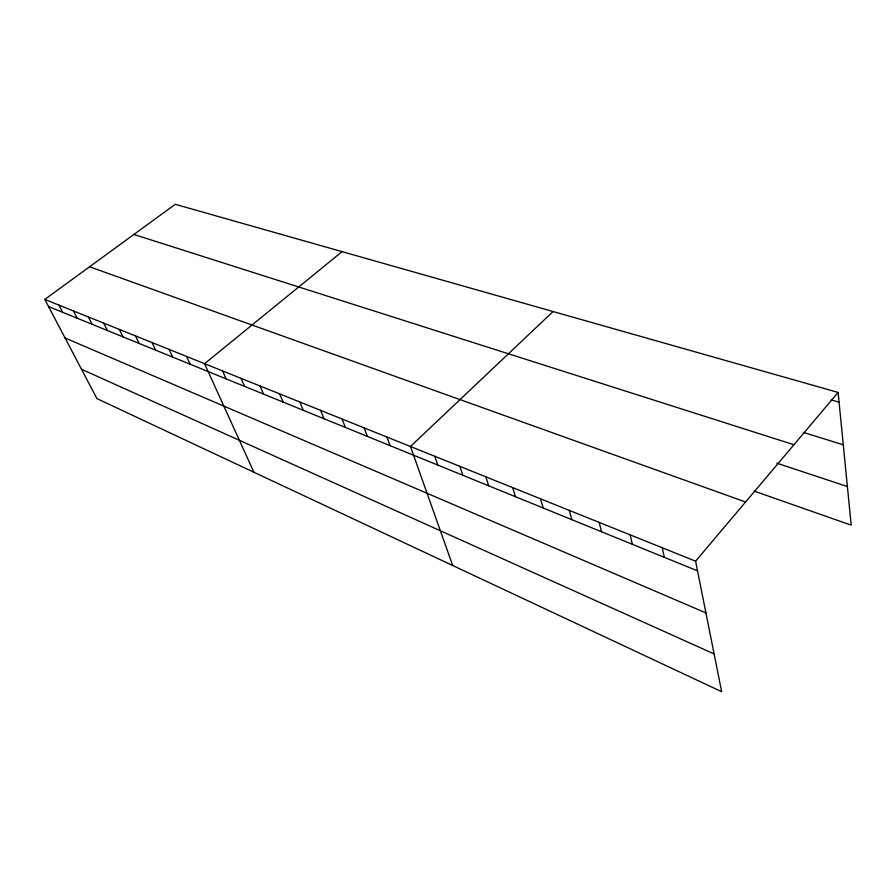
<?xml version="1.0" encoding="UTF-8"?>
<svg xmlns="http://www.w3.org/2000/svg" width="896" height="896" viewBox="0 0 896 896"><rect width="100%" height="100%" fill="white"/><g stroke="black" fill="none" stroke-linecap="round" stroke-linejoin="round"><path stroke-width="1.34" d="M695.598 561.187L838.107 392.426L175.258 204.299L44.8 299.421L96.902 398.586L721.65 691.701L695.598 561.187L44.8 299.421M553.067 311.528L410.469 446.499L452.693 565.51M342.082 251.642L204.579 363.686L253.893 472.237M831.208 399.918L839.07 402.192M803.488 432.443L843.27 444.797M133.896 234.461L793.946 444.741M776.798 463.154L847.392 486.55M754.421 491.198L851.2 525.157L838.107 392.426M89.578 266.773L745.573 502.006M48.552 306.555L697.525 570.853M65.061 337.982L705.925 612.909M81.491 369.253L714.112 653.934M58.957 305.11L62.698 312.323M73.472 310.957L77.202 318.226M88.368 316.949L92.086 324.285M103.656 323.098L107.363 330.512M119.347 329.414L123.043 336.896M135.475 335.899L139.149 343.459M152.04 342.552L155.691 350.19M169.064 349.406L172.693 357.112M186.57 356.451L190.176 364.235M222.555 370.922L226.106 378.862M241.046 378.358L244.563 386.389M260.075 386.008L263.547 394.117M279.664 393.893L283.091 402.08M299.835 402.002L303.218 410.278M320.622 410.368L323.96 418.723M342.048 418.981L345.33 427.426M364.146 427.874L367.36 436.397M386.938 437.035L390.096 445.659M434.773 456.277L437.786 465.08M459.883 466.379L462.818 475.272M485.856 476.829L488.69 485.811M512.714 487.626L515.458 496.709M540.523 498.814L543.144 507.987M569.318 510.395L571.827 519.669M599.166 522.402L601.552 531.765M630.123 534.856L632.363 544.32M662.245 547.77L664.339 557.334"/></g></svg>
